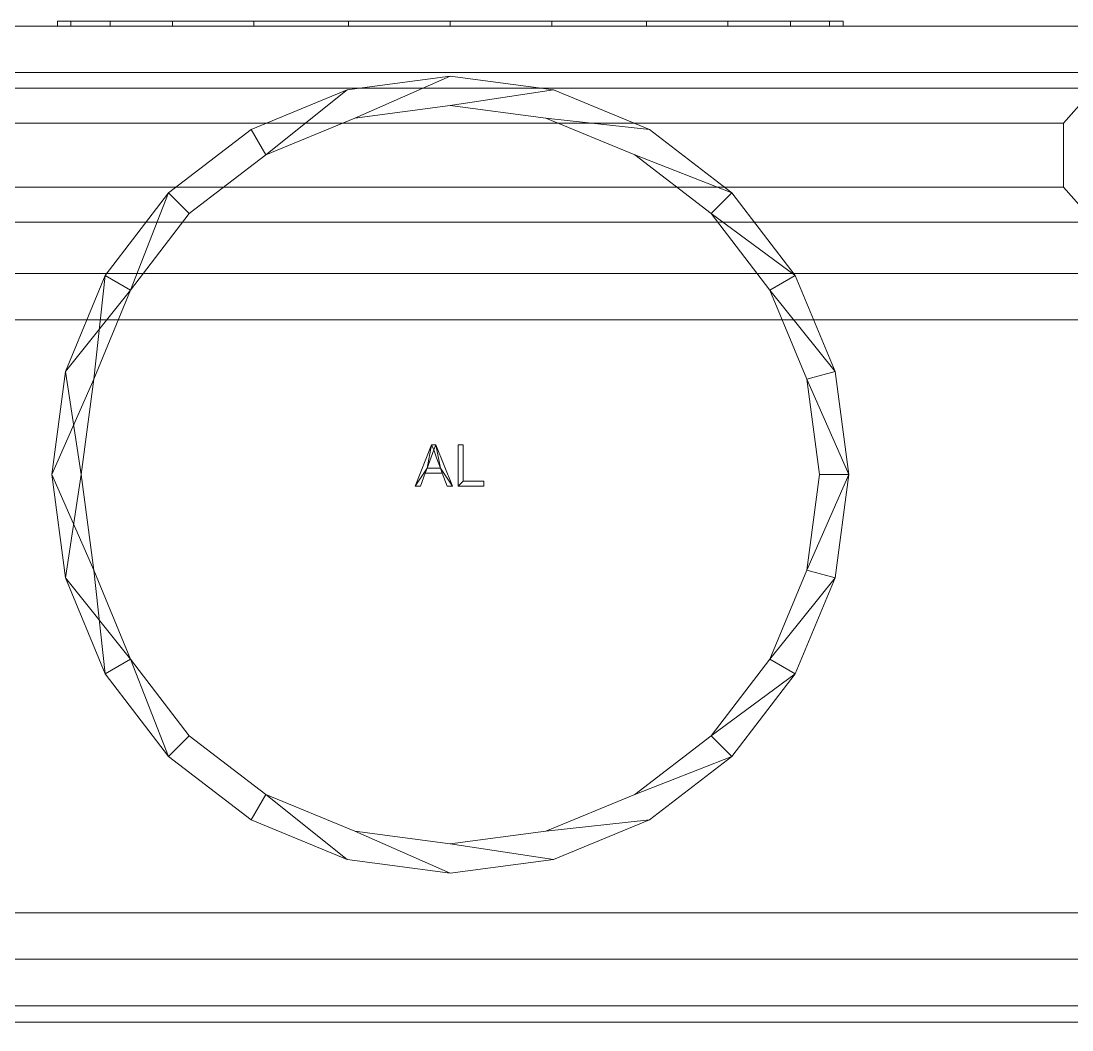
# Model space of a CAD drawing. Header units: millimetres. Extents: x -299 to 299, y -387 to 1.
# Drawn here: x -83.3 to 120.6, y -194.7 to 1 of the extents above; entities that cross this region are included whole.
import ezdxf

# ---------------------------------------------------------------- set-up
doc = ezdxf.new("R2010")
doc.units = ezdxf.units.MM
doc.layers.add('Q-SPCQ-____-OTLN', color=7, linetype='Continuous', lineweight=9)

# ---------------------------------------------------------------- blocks, each defined once
blk = doc.blocks.new('12533860_D_DAH1650_OBSW - 28H1650B_D_12533860_DAH1650_OBSW-352905-3D View 1')
at = {"layer": 'Q-SPCQ-____-OTLN', "color": 250, "true_color": 0x191919}
mesh = blk.add_polyface(dxfattribs=at)
corners = [(225, 0), (225, -196.23), (-225, -196.23), (-225, 0), (176.5, -48), (-176.5, -48), (-176.5, -181), (176.5, -181), (125, -12), (-125, -12), (-125, -38), (125, -38)]
mesh.append_faces([[corners[k] for k in face] for face in [(8, 0, 4, 11)]], dxfattribs={"vtx0": -1, "vtx1": -1, "vtx2": -1, "color": 250})
mesh.append_faces([[corners[k] for k in face] for face in [(1, 7, 4, 0), (0, 8, 9, 3), (5, 10, 11, 4)]], dxfattribs={"vtx0": -1, "vtx2": -1, "color": 250})
mesh.append_faces([[corners[k] for k in face] for face in [(9, 10, 5, 3)]], dxfattribs={"vtx1": -1, "vtx2": -1, "vtx3": -1, "color": 250})
mesh.append_faces([[corners[k] for k in face] for face in [(6, 7, 1, 2), (5, 6, 2, 3)]], dxfattribs={"vtx1": -1, "vtx3": -1, "color": 250})
mesh = blk.add_polyface(dxfattribs=at)
corners = [(225, 0, 420), (225, 0), (-225, 0), (-225, 0, 420), (-162.22, 0, 420), (-162.22, 0, 382.5), (162.22, 0, 382.5), (162.22, 0, 420)]
mesh.append_faces([[corners[k] for k in face] for face in [(5, 2, 3, 4)]], dxfattribs={"vtx0": -1, "color": 250})
mesh.append_faces([[corners[k] for k in face] for face in [(2, 5, 6)]], dxfattribs={"vtx0": -1, "vtx2": -1, "color": 250})
mesh.append_faces([[corners[k] for k in face] for face in [(6, 0, 1, 2)]], dxfattribs={"vtx0": -1, "vtx3": -1, "color": 250})
mesh.append_faces([[corners[k] for k in face] for face in [(7, 0, 6)]], dxfattribs={"vtx1": -1, "color": 250})
mesh = blk.add_polyface(dxfattribs=at)
corners = [(-162.22, -193.23, 382.5), (162.22, -193.23, 382.5), (162.22, 0, 382.5), (-162.22, 0, 382.5), (-160.96, -9, 382.5), (160.96, -9, 382.5), (160.96, -190.04, 382.5), (-160.96, -190.04, 382.5)]
mesh.append_faces([[corners[k] for k in face] for face in [(0, 7, 4, 3)]], dxfattribs={"vtx0": -1, "vtx2": -1, "color": 250})
mesh.append_faces([[corners[k] for k in face] for face in [(6, 7, 0, 1), (5, 6, 1, 2), (2, 3, 4, 5)]], dxfattribs={"vtx1": -1, "vtx3": -1, "color": 250})
at = {"layer": 'Q-SPCQ-____-OTLN', "color": 8, "true_color": 0x7f7f7f}
mesh = blk.add_polyface(dxfattribs=at)
corners = [(-76.2, 0, 192.55), (-73.6, 0, 212.27), (-65.99, 0, 230.65), (-53.88, 0, 246.43), (-38.1, 0, 258.54), (-19.72, 0, 266.15), (0, 0, 268.75), (19.72, 0, 266.15), (38.1, 0, 258.54), (53.88, 0, 246.43), (65.99, 0, 230.65), (73.6, 0, 212.27), (76.2, 0, 192.55), (76.2, 1, 192.55), (73.6, 1, 212.27), (65.99, 1, 230.65), (53.88, 1, 246.43), (38.1, 1, 258.54), (19.72, 1, 266.15), (0, 1, 268.75), (-19.72, 1, 266.15), (-38.1, 1, 258.54), (-53.88, 1, 246.43), (-65.99, 1, 230.65), (-73.6, 1, 212.27), (-76.2, 1, 192.55)]
mesh.append_faces([[corners[k] for k in face] for face in [(13, 14, 11, 12)]], dxfattribs={"vtx1": -1, "color": 8})
mesh.append_faces([[corners[k] for k in face] for face in [(14, 15, 10, 11), (16, 17, 8, 9), (15, 16, 9, 10), (17, 18, 7, 8), (6, 7, 18, 19), (19, 20, 5, 6), (20, 21, 4, 5), (22, 23, 2, 3), (21, 22, 3, 4), (23, 24, 1, 2)]], dxfattribs={"vtx1": -1, "vtx3": -1, "color": 8})
mesh.append_faces([[corners[k] for k in face] for face in [(25, 0, 1, 24)]], dxfattribs={"vtx2": -1, "color": 8})
mesh = blk.add_polyface(dxfattribs=at)
corners = [(-76.2, 1, 192.55), (-73.6, 1, 212.27), (-65.99, 1, 230.65), (-53.88, 1, 246.43), (-38.1, 1, 258.54), (-19.72, 1, 266.15), (0, 1, 268.75), (19.72, 1, 266.15), (38.1, 1, 258.54), (53.88, 1, 246.43), (65.99, 1, 230.65), (73.6, 1, 212.27), (76.2, 1, 192.55), (73.6, 1, 172.83), (65.99, 1, 154.45), (53.88, 1, 138.67), (38.1, 1, 126.56), (19.72, 1, 118.95), (0, 1, 116.35), (-19.72, 1, 118.95), (-38.1, 1, 126.56), (-53.88, 1, 138.67), (-65.99, 1, 154.45), (-73.6, 1, 172.83)]
mesh.append_faces([[corners[k] for k in face] for face in [(15, 12, 13, 14)]], dxfattribs={"vtx0": -1, "color": 8})
mesh.append_faces([[corners[k] for k in face] for face in [(12, 3, 10, 11)]], dxfattribs={"vtx0": -1, "vtx1": -1, "color": 8})
mesh.append_faces([[corners[k] for k in face] for face in [(10, 3, 6, 9), (3, 12, 15)]], dxfattribs={"vtx0": -1, "vtx1": -1, "vtx2": -1, "color": 8})
mesh.append_faces([[corners[k] for k in face] for face in [(20, 3, 15, 17)]], dxfattribs={"vtx0": -1, "vtx1": -1, "vtx2": -1, "vtx3": -1, "color": 8})
mesh.append_faces([[corners[k] for k in face] for face in [(23, 0, 3, 22)]], dxfattribs={"vtx1": -1, "vtx2": -1, "color": 8})
mesh.append_faces([[corners[k] for k in face] for face in [(15, 16, 17), (18, 19, 20, 17)]], dxfattribs={"vtx2": -1, "color": 8})
mesh.append_faces([[corners[k] for k in face] for face in [(20, 21, 22, 3)]], dxfattribs={"vtx2": -1, "vtx3": -1, "color": 8})
mesh.append_faces([[corners[k] for k in face] for face in [(6, 7, 8, 9), (3, 4, 5, 6), (0, 1, 2, 3)]], dxfattribs={"vtx3": -1, "color": 8})
mesh = blk.add_polyface(dxfattribs=at)
corners = [(76.2, 0, 192.55), (73.6, 0, 172.83), (65.99, 0, 154.45), (53.88, 0, 138.67), (38.1, 0, 126.56), (19.72, 0, 118.95), (0, 0, 116.35), (-19.72, 0, 118.95), (-38.1, 0, 126.56), (-53.88, 0, 138.67), (-65.99, 0, 154.45), (-73.6, 0, 172.83), (-76.2, 0, 192.55), (-76.2, 1, 192.55), (-73.6, 1, 172.83), (-65.99, 1, 154.45), (-53.88, 1, 138.67), (-38.1, 1, 126.56), (-19.72, 1, 118.95), (0, 1, 116.35), (19.72, 1, 118.95), (38.1, 1, 126.56), (53.88, 1, 138.67), (65.99, 1, 154.45), (73.6, 1, 172.83), (76.2, 1, 192.55)]
mesh.append_faces([[corners[k] for k in face] for face in [(13, 14, 11, 12), (0, 1, 24, 25)]], dxfattribs={"vtx1": -1, "color": 8})
mesh.append_faces([[corners[k] for k in face] for face in [(14, 15, 10, 11), (16, 17, 8, 9), (15, 16, 9, 10), (17, 18, 7, 8), (6, 7, 18, 19), (19, 20, 5, 6), (20, 21, 4, 5), (22, 23, 2, 3), (21, 22, 3, 4), (23, 24, 1, 2)]], dxfattribs={"vtx1": -1, "vtx3": -1, "color": 8})
mesh = blk.add_polyface(dxfattribs=at)
corners = [(-76.2, 0, 192.55), (-73.6, 0, 172.83), (-65.99, 0, 154.45), (-53.88, 0, 138.67), (-38.1, 0, 126.56), (-19.72, 0, 118.95), (0, 0, 116.35), (19.72, 0, 118.95), (38.1, 0, 126.56), (53.88, 0, 138.67), (65.99, 0, 154.45), (73.6, 0, 172.83), (76.2, 0, 192.55), (73.6, 0, 212.27), (65.99, 0, 230.65), (53.88, 0, 246.43), (38.1, 0, 258.54), (19.72, 0, 266.15), (0, 0, 268.75), (-19.72, 0, 266.15), (-38.1, 0, 258.54), (-53.88, 0, 246.43), (-65.99, 0, 230.65), (-73.6, 0, 212.27)]
mesh.append_faces([[corners[k] for k in face] for face in [(14, 12, 13)]], dxfattribs={"vtx0": -1, "color": 8})
mesh.append_faces([[corners[k] for k in face] for face in [(15, 0, 14)]], dxfattribs={"vtx0": -1, "vtx1": -1, "color": 8})
mesh.append_faces([[corners[k] for k in face] for face in [(4, 9, 12, 14), (15, 18, 21, 0)]], dxfattribs={"vtx0": -1, "vtx1": -1, "vtx2": -1, "vtx3": -1, "color": 8})
mesh.append_faces([[corners[k] for k in face] for face in [(11, 12, 9, 10)]], dxfattribs={"vtx1": -1, "color": 8})
mesh.append_faces([[corners[k] for k in face] for face in [(0, 1, 4, 14)]], dxfattribs={"vtx1": -1, "vtx2": -1, "vtx3": -1, "color": 8})
mesh.append_faces([[corners[k] for k in face] for face in [(2, 3, 4, 1), (16, 17, 18, 15), (22, 23, 0, 21), (19, 20, 21, 18)]], dxfattribs={"vtx2": -1, "color": 8})
mesh.append_faces([[corners[k] for k in face] for face in [(7, 8, 9, 4)]], dxfattribs={"vtx2": -1, "vtx3": -1, "color": 8})
mesh.append_faces([[corners[k] for k in face] for face in [(4, 5, 6, 7)]], dxfattribs={"vtx3": -1, "color": 8})
at = {"layer": 'Q-SPCQ-____-OTLN', "color": 250, "true_color": 0x191919}
mesh = blk.add_polyface(dxfattribs=at)
corners = [(225, -349, 420), (225, 0, 420), (162.22, 0, 420), (162.22, -193.23, 420), (-162.22, -193.23, 420), (-162.22, 0, 420), (-225, 0, 420), (-225, -349, 420)]
mesh.append_faces([[corners[k] for k in face] for face in [(7, 0, 3, 4)]], dxfattribs={"vtx1": -1, "vtx3": -1, "color": 250})
mesh.append_faces([[corners[k] for k in face] for face in [(1, 2, 3, 0)]], dxfattribs={"vtx2": -1, "color": 250})
mesh.append_faces([[corners[k] for k in face] for face in [(4, 5, 6, 7)]], dxfattribs={"vtx3": -1, "color": 250})
mesh = blk.add_polyface(dxfattribs=at)
corners = [(-160.96, -9, 332), (160.96, -9, 332), (160.96, -9, 382.5), (-160.96, -9, 382.5)]
mesh.append_faces([[corners[k] for k in face] for face in [(1, 2, 3, 0)]], dxfattribs={"color": 250})
mesh = blk.add_polyface(dxfattribs=at)
corners = [(160.96, -9, 332), (-160.96, -9, 332), (-160.96, -190.04, 332), (160.96, -190.04, 332)]
mesh.append_faces([[corners[k] for k in face] for face in [(0, 1, 2, 3)]], dxfattribs={"color": 250})
at = {"layer": 'Q-SPCQ-____-OTLN', "color": 8, "true_color": 0x7f7f7f}
mesh = blk.add_polyface(dxfattribs=at)
corners = [(-77.3, -87, 332), (-74.66, -66.99, 332), (-66.94, -48.35, 332), (-54.66, -32.34, 332), (-38.65, -20.06, 332), (-20.01, -12.33, 332), (0, -9.7, 332), (20.01, -12.33, 332), (38.65, -20.06, 332), (54.66, -32.34, 332), (66.94, -48.35, 332), (74.66, -66.99, 332), (77.3, -87, 332), (74.66, -107, 332), (66.94, -125.65, 332), (54.66, -141.65, 332), (38.65, -153.94, 332), (20.01, -161.66, 332), (0, -164.29, 332), (-20.01, -161.66, 332), (-38.65, -153.94, 332), (-54.66, -141.65, 332), (-66.94, -125.65, 332), (-74.66, -107, 332), (-71.62, -87, 332), (-69.18, -105.53, 332), (-62.02, -122.81, 332), (-50.64, -137.64, 332), (-35.81, -149.02, 332), (-18.54, -156.17, 332), (0, -158.61, 332), (18.54, -156.17, 332), (35.81, -149.02, 332), (50.64, -137.64, 332), (62.02, -122.81, 332), (69.18, -105.53, 332), (71.62, -87, 332), (69.18, -68.46, 332), (62.02, -51.19, 332), (50.64, -36.36, 332), (35.81, -24.97, 332), (18.54, -17.82, 332), (0, -15.38, 332), (-18.54, -17.82, 332), (-35.81, -24.97, 332), (-50.64, -36.36, 332), (-62.02, -51.19, 332), (-69.18, -68.46, 332)]
mesh.append_faces([[corners[k] for k in face] for face in [(40, 9, 39), (46, 3, 45), (20, 28, 19)]], dxfattribs={"vtx0": -1, "vtx1": -1, "color": 8})
mesh.append_faces([[corners[k] for k in face] for face in [(10, 38, 39, 9), (45, 3, 4, 44), (44, 4, 5), (35, 12, 13, 34), (14, 33, 34, 13), (33, 14, 15, 32), (32, 15, 16, 31), (17, 30, 31, 16), (30, 17, 18, 29), (26, 22, 23), (29, 18, 19, 28)]], dxfattribs={"vtx0": -1, "vtx2": -1, "color": 8})
mesh.append_faces([[corners[k] for k in face] for face in [(35, 36, 12)]], dxfattribs={"vtx1": -1, "vtx2": -1, "color": 8})
mesh.append_faces([[corners[k] for k in face] for face in [(8, 9, 40, 41), (41, 42, 7, 8), (6, 7, 42, 43), (36, 37, 11, 12), (10, 11, 37, 38), (5, 6, 43, 44), (2, 3, 46, 47), (47, 24, 1, 2), (0, 1, 24, 25), (21, 22, 26, 27), (23, 0, 25, 26), (20, 21, 27, 28)]], dxfattribs={"vtx1": -1, "vtx3": -1, "color": 8})
mesh = blk.add_polyface(dxfattribs=at)
corners = [(-77.3, -87, 347.93), (-74.66, -107, 347.93), (-66.94, -125.65, 347.93), (-54.66, -141.65, 347.93), (-38.65, -153.94, 347.93), (-20.01, -161.66, 347.93), (0, -164.29, 347.93), (20.01, -161.66, 347.93), (38.65, -153.94, 347.93), (54.66, -141.65, 347.93), (66.94, -125.65, 347.93), (74.66, -107, 347.93), (77.3, -87, 347.93), (74.66, -66.99, 347.93), (66.94, -48.35, 347.93), (54.66, -32.34, 347.93), (38.65, -20.06, 347.93), (20.01, -12.33, 347.93), (0, -9.7, 347.93), (-20.01, -12.33, 347.93), (-38.65, -20.06, 347.93), (-54.66, -32.34, 347.93), (-66.94, -48.35, 347.93), (-74.66, -66.99, 347.93), (-71.62, -87, 347.93), (-69.18, -68.46, 347.93), (-62.02, -51.19, 347.93), (-50.64, -36.36, 347.93), (-35.81, -24.97, 347.93), (-18.54, -17.82, 347.93), (0, -15.38, 347.93), (18.54, -17.82, 347.93), (35.81, -24.97, 347.93), (50.64, -36.36, 347.93), (62.02, -51.19, 347.93), (69.18, -68.46, 347.93), (71.62, -87, 347.93), (69.18, -105.53, 347.93), (62.02, -122.81, 347.93), (50.64, -137.64, 347.93), (35.81, -149.02, 347.93), (18.54, -156.17, 347.93), (0, -158.61, 347.93), (-18.54, -156.17, 347.93), (-35.81, -149.02, 347.93), (-50.64, -137.64, 347.93), (-62.02, -122.81, 347.93), (-69.18, -105.53, 347.93)]
mesh.append_faces([[corners[k] for k in face] for face in [(40, 9, 39), (46, 3, 45), (20, 28, 19)]], dxfattribs={"vtx0": -1, "vtx1": -1, "color": 8})
mesh.append_faces([[corners[k] for k in face] for face in [(10, 38, 39, 9), (45, 3, 4, 44), (44, 4, 5), (35, 12, 13, 34), (14, 33, 34, 13), (33, 14, 15, 32), (32, 15, 16, 31), (17, 30, 31, 16), (30, 17, 18, 29), (26, 22, 23), (29, 18, 19, 28)]], dxfattribs={"vtx0": -1, "vtx2": -1, "color": 8})
mesh.append_faces([[corners[k] for k in face] for face in [(35, 36, 12)]], dxfattribs={"vtx1": -1, "vtx2": -1, "color": 8})
mesh.append_faces([[corners[k] for k in face] for face in [(8, 9, 40, 41), (41, 42, 7, 8), (6, 7, 42, 43), (36, 37, 11, 12), (10, 11, 37, 38), (5, 6, 43, 44), (2, 3, 46, 47), (47, 24, 1, 2), (0, 1, 24, 25), (21, 22, 26, 27), (23, 0, 25, 26), (20, 21, 27, 28)]], dxfattribs={"vtx1": -1, "vtx3": -1, "color": 8})
mesh = blk.add_polyface(dxfattribs=at)
corners = [(-77.3, -87, 347.93), (-74.66, -66.99, 347.93), (-66.94, -48.35, 347.93), (-54.66, -32.34, 347.93), (-38.65, -20.06, 347.93), (-20.01, -12.33, 347.93), (0, -9.7, 347.93), (20.01, -12.33, 347.93), (38.65, -20.06, 347.93), (54.66, -32.34, 347.93), (66.94, -48.35, 347.93), (74.66, -66.99, 347.93), (77.3, -87, 347.93), (77.3, -87, 332), (74.66, -66.99, 332), (66.94, -48.35, 332), (54.66, -32.34, 332), (38.65, -20.06, 332), (20.01, -12.33, 332), (0, -9.7, 332), (-20.01, -12.33, 332), (-38.65, -20.06, 332), (-54.66, -32.34, 332), (-66.94, -48.35, 332), (-74.66, -66.99, 332), (-77.3, -87, 332)]
mesh.append_faces([[corners[k] for k in face] for face in [(13, 14, 11, 12)]], dxfattribs={"vtx1": -1, "color": 8})
mesh.append_faces([[corners[k] for k in face] for face in [(14, 15, 10, 11), (16, 17, 8, 9), (15, 16, 9, 10), (17, 18, 7, 8), (6, 7, 18, 19), (19, 20, 5, 6), (20, 21, 4, 5), (22, 23, 2, 3), (21, 22, 3, 4), (23, 24, 1, 2)]], dxfattribs={"vtx1": -1, "vtx3": -1, "color": 8})
mesh.append_faces([[corners[k] for k in face] for face in [(25, 0, 1, 24)]], dxfattribs={"vtx2": -1, "color": 8})
at = {"layer": 'Q-SPCQ-____-OTLN', "color": 250, "true_color": 0x191919}
mesh = blk.add_polyface(dxfattribs=at)
corners = [(125, -12, 11), (-125, -12, 11), (-125, -12), (125, -12)]
mesh.append_faces([[corners[k] for k in face] for face in [(3, 0, 1, 2)]], dxfattribs={"color": 250})
mesh = blk.add_polyface(dxfattribs=at)
corners = [(125, -12, 11), (125, -38, 11), (-125, -38, 11), (-125, -12, 11)]
mesh.append_faces([[corners[k] for k in face] for face in [(0, 1, 2, 3)]], dxfattribs={"color": 250})
at = {"layer": 'Q-SPCQ-____-OTLN', "color": 8, "true_color": 0x7c7d7b}
mesh = blk.add_polyface(dxfattribs=at)
corners = [(125, -12), (125, -38), (-125, -38), (-125, -12), (-119, -31.2), (119, -31.2), (119, -18.8), (-119, -18.8)]
mesh.append_faces([[corners[k] for k in face] for face in [(3, 7, 4, 2), (7, 3, 0, 6)]], dxfattribs={"vtx0": -1, "vtx2": -1, "color": 8})
mesh.append_faces([[corners[k] for k in face] for face in [(1, 2, 4, 5), (5, 6, 0, 1)]], dxfattribs={"vtx1": -1, "vtx3": -1, "color": 8})
mesh = blk.add_polyface(dxfattribs=at)
corners = [(125, -12, 11), (-125, -12, 11), (-125, -38, 11), (125, -38, 11), (-119, -31.2, 11), (-119, -18.8, 11), (119, -18.8, 11), (119, -31.2, 11)]
mesh.append_faces([[corners[k] for k in face] for face in [(0, 6, 7, 3), (6, 0, 1, 5)]], dxfattribs={"vtx0": -1, "vtx2": -1, "color": 8})
mesh.append_faces([[corners[k] for k in face] for face in [(2, 3, 7, 4), (4, 5, 1, 2)]], dxfattribs={"vtx1": -1, "vtx3": -1, "color": 8})
mesh = blk.add_polyface(dxfattribs=at)
corners = [(-125, -12, 11), (125, -12, 11), (125, -12), (-125, -12)]
mesh.append_faces([[corners[k] for k in face] for face in [(0, 1, 2, 3)]], dxfattribs={"color": 8})
at = {"layer": 'Q-SPCQ-____-OTLN', "color": 8, "true_color": 0x7f7f7f}
mesh = blk.add_polyface(dxfattribs=at)
corners = [(71.62, -87, 347.93), (69.18, -68.46, 347.93), (62.02, -51.19, 347.93), (50.64, -36.36, 347.93), (35.81, -24.97, 347.93), (18.54, -17.82, 347.93), (0, -15.38, 347.93), (-18.54, -17.82, 347.93), (-35.81, -24.97, 347.93), (-50.64, -36.36, 347.93), (-62.02, -51.19, 347.93), (-69.18, -68.46, 347.93), (-71.62, -87, 347.93), (-71.62, -87, 332), (-69.18, -68.46, 332), (-62.02, -51.19, 332), (-50.64, -36.36, 332), (-35.81, -24.97, 332), (-18.54, -17.82, 332), (0, -15.38, 332), (18.54, -17.82, 332), (35.81, -24.97, 332), (50.64, -36.36, 332), (62.02, -51.19, 332), (69.18, -68.46, 332), (71.62, -87, 332)]
mesh.append_faces([[corners[k] for k in face] for face in [(0, 1, 24, 25)]], dxfattribs={"vtx1": -1, "color": 8})
mesh.append_faces([[corners[k] for k in face] for face in [(10, 11, 14, 15), (8, 9, 16, 17), (9, 10, 15, 16), (7, 8, 17, 18), (18, 19, 6, 7), (4, 5, 20, 21), (3, 4, 21, 22), (1, 2, 23, 24), (2, 3, 22, 23), (19, 20, 5, 6)]], dxfattribs={"vtx1": -1, "vtx3": -1, "color": 8})
mesh.append_faces([[corners[k] for k in face] for face in [(11, 12, 13, 14)]], dxfattribs={"vtx3": -1, "color": 8})
at = {"layer": 'Q-SPCQ-____-OTLN', "color": 8, "true_color": 0x7c7d7b}
mesh = blk.add_polyface(dxfattribs=at)
corners = [(119, -18.8, 11), (-119, -18.8, 11), (-119, -18.8), (119, -18.8)]
mesh.append_faces([[corners[k] for k in face] for face in [(0, 1, 2, 3)]], dxfattribs={"color": 8})
at = {"layer": 'Q-SPCQ-____-OTLN', "color": 254, "true_color": 0xdae3e0, "transparency": 33554471}
mesh = blk.add_polyface(dxfattribs=at)
corners = [(119, -18.8, 11), (-119, -18.8, 11), (-119, -31.2, 11), (119, -31.2, 11)]
mesh.append_faces([[corners[k] for k in face] for face in [(2, 3, 0, 1)]], dxfattribs={"color": 254})
mesh = blk.add_polyface(dxfattribs=at)
corners = [(119, -18.8), (119, -31.2), (-119, -31.2), (-119, -18.8)]
mesh.append_faces([[corners[k] for k in face] for face in [(1, 2, 3, 0)]], dxfattribs={"color": 254})
mesh = blk.add_polyface(dxfattribs=at)
corners = [(-119, -18.8, 11), (119, -18.8, 11), (119, -18.8), (-119, -18.8)]
mesh.append_faces([[corners[k] for k in face] for face in [(0, 1, 2, 3)]], dxfattribs={"color": 254})
at = {"layer": 'Q-SPCQ-____-OTLN', "color": 8, "true_color": 0x7c7d7b}
mesh = blk.add_polyface(dxfattribs=at)
corners = [(119, -31.2, 11), (119, -18.8, 11), (119, -18.8), (119, -31.2)]
mesh.append_faces([[corners[k] for k in face] for face in [(0, 1, 2, 3)]], dxfattribs={"color": 8})
at = {"layer": 'Q-SPCQ-____-OTLN', "color": 254, "true_color": 0xdae3e0, "transparency": 33554471}
mesh = blk.add_polyface(dxfattribs=at)
corners = [(119, -18.8, 11), (119, -31.2, 11), (119, -31.2), (119, -18.8)]
mesh.append_faces([[corners[k] for k in face] for face in [(0, 1, 2, 3)]], dxfattribs={"color": 254})
at = {"layer": 'Q-SPCQ-____-OTLN', "color": 8, "true_color": 0x7c7d7b}
mesh = blk.add_polyface(dxfattribs=at)
corners = [(-119, -31.2, 11), (119, -31.2, 11), (119, -31.2), (-119, -31.2)]
mesh.append_faces([[corners[k] for k in face] for face in [(0, 1, 2, 3)]], dxfattribs={"color": 8})
at = {"layer": 'Q-SPCQ-____-OTLN', "color": 254, "true_color": 0xdae3e0, "transparency": 33554471}
mesh = blk.add_polyface(dxfattribs=at)
corners = [(119, -31.2, 11), (-119, -31.2, 11), (-119, -31.2), (119, -31.2)]
mesh.append_faces([[corners[k] for k in face] for face in [(0, 1, 2, 3)]], dxfattribs={"color": 254})
at = {"layer": 'Q-SPCQ-____-OTLN', "color": 250, "true_color": 0x191919}
mesh = blk.add_polyface(dxfattribs=at)
corners = [(-125, -38, 11), (125, -38, 11), (125, -38), (-125, -38)]
mesh.append_faces([[corners[k] for k in face] for face in [(3, 0, 1, 2)]], dxfattribs={"color": 250})
at = {"layer": 'Q-SPCQ-____-OTLN', "color": 8, "true_color": 0x7c7d7b}
mesh = blk.add_polyface(dxfattribs=at)
corners = [(125, -38, 11), (-125, -38, 11), (-125, -38), (125, -38)]
mesh.append_faces([[corners[k] for k in face] for face in [(0, 1, 2, 3)]], dxfattribs={"color": 8})
at = {"layer": 'Q-SPCQ-____-OTLN', "color": 250, "true_color": 0x191919}
mesh = blk.add_polyface(dxfattribs=at)
corners = [(176.5, -48, 11), (-176.5, -48, 11), (-176.5, -48), (176.5, -48)]
mesh.append_faces([[corners[k] for k in face] for face in [(0, 1, 2, 3)]], dxfattribs={"color": 250})
mesh = blk.add_polyface(dxfattribs=at)
corners = [(176.5, -48, 11), (176.5, -181, 11), (-176.5, -181, 11), (-176.5, -48, 11)]
mesh.append_faces([[corners[k] for k in face] for face in [(3, 0, 1, 2)]], dxfattribs={"color": 250})
at = {"layer": 'Q-SPCQ-____-OTLN', "color": 8, "true_color": 0x7c7d7b}
mesh = blk.add_polyface(dxfattribs=at)
corners = [(176.5, -48), (176.5, -181), (-176.5, -181), (-176.5, -48), (167.5, -57), (-167.5, -57), (-167.5, -172), (167.5, -172)]
mesh.append_faces([[corners[k] for k in face] for face in [(3, 5, 6, 2), (2, 6, 7, 1)]], dxfattribs={"vtx0": -1, "vtx2": -1, "color": 8})
mesh.append_faces([[corners[k] for k in face] for face in [(4, 5, 3, 0), (7, 4, 0, 1)]], dxfattribs={"vtx1": -1, "vtx3": -1, "color": 8})
mesh = blk.add_polyface(dxfattribs=at)
corners = [(176.5, -48, 11), (-176.5, -48, 11), (-176.5, -181, 11), (176.5, -181, 11), (167.5, -57, 11), (167.5, -172, 11), (-167.5, -172, 11), (-167.5, -57, 11)]
mesh.append_faces([[corners[k] for k in face] for face in [(0, 4, 5, 3), (3, 5, 6, 2)]], dxfattribs={"vtx0": -1, "vtx2": -1, "color": 8})
mesh.append_faces([[corners[k] for k in face] for face in [(7, 4, 0, 1), (6, 7, 1, 2)]], dxfattribs={"vtx1": -1, "vtx3": -1, "color": 8})
mesh = blk.add_polyface(dxfattribs=at)
corners = [(-176.5, -48, 11), (176.5, -48, 11), (176.5, -48), (-176.5, -48)]
mesh.append_faces([[corners[k] for k in face] for face in [(3, 0, 1, 2)]], dxfattribs={"color": 8})
mesh = blk.add_polyface(dxfattribs=at)
corners = [(167.5, -57, 11), (-167.5, -57, 11), (-167.5, -57), (167.5, -57)]
mesh.append_faces([[corners[k] for k in face] for face in [(3, 0, 1, 2)]], dxfattribs={"color": 8})
at = {"layer": 'Q-SPCQ-____-OTLN', "color": 8, "true_color": 0x787878}
mesh = blk.add_polyface(dxfattribs=at)
corners = [(167.5, -57, 11), (-167.5, -57, 11), (-167.5, -172, 11), (167.5, -172, 11)]
mesh.append_faces([[corners[k] for k in face] for face in [(2, 3, 0, 1)]], dxfattribs={"color": 8})
mesh = blk.add_polyface(dxfattribs=at)
corners = [(167.5, -57, 1), (167.5, -172, 1), (-167.5, -172, 1), (-167.5, -57, 1)]
mesh.append_faces([[corners[k] for k in face] for face in [(2, 3, 0, 1)]], dxfattribs={"color": 8})
mesh = blk.add_polyface(dxfattribs=at)
corners = [(-167.5, -57, 11), (167.5, -57, 11), (167.5, -57, 1), (-167.5, -57, 1)]
mesh.append_faces([[corners[k] for k in face] for face in [(0, 1, 2, 3)]], dxfattribs={"color": 8})
at = {"layer": 'Q-SPCQ-____-OTLN', "color": 8, "true_color": 0x7f7f7f}
mesh = blk.add_polyface(dxfattribs=at)
corners = [(-6.84, -89.24, 348.93), (-5.78, -89.24, 348.93), (-4.86, -86.73, 348.93), (-1.55, -86.73, 348.93), (-0.63, -89.24, 348.93), (0.43, -89.24, 348.93), (-2.77, -81.21, 348.93), (-3.63, -81.21, 348.93), (-4.49, -85.73, 348.93), (-3.7, -83.58, 348.93), (-3.2, -82.21, 348.93), (-2.64, -83.75, 348.93), (-1.91, -85.73, 348.93)]
mesh.append_faces([[corners[k] for k in face] for face in [(6, 12, 5)]], dxfattribs={"vtx0": -1, "vtx1": -1, "color": 8})
mesh.append_faces([[corners[k] for k in face] for face in [(8, 2, 3, 12), (8, 7, 0), (10, 6, 7)]], dxfattribs={"vtx0": -1, "vtx2": -1, "color": 8})
mesh.append_faces([[corners[k] for k in face] for face in [(7, 8, 9, 10), (6, 10, 11, 12)]], dxfattribs={"vtx0": -1, "vtx3": -1, "color": 8})
mesh.append_faces([[corners[k] for k in face] for face in [(0, 1, 2, 8), (3, 4, 5, 12)]], dxfattribs={"vtx2": -1, "vtx3": -1, "color": 8})
mesh = blk.add_polyface(dxfattribs=at)
corners = [(-6.84, -89.24, 347.93), (-3.63, -81.21, 347.93), (-2.77, -81.21, 347.93), (0.43, -89.24, 347.93), (-0.63, -89.24, 347.93), (-1.55, -86.73, 347.93), (-4.86, -86.73, 347.93), (-5.78, -89.24, 347.93), (-4.49, -85.73, 347.93), (-1.91, -85.73, 347.93), (-2.64, -83.75, 347.93), (-3.2, -82.21, 347.93), (-3.7, -83.58, 347.93)]
mesh.append_faces([[corners[k] for k in face] for face in [(1, 8, 0)]], dxfattribs={"vtx0": -1, "vtx1": -1, "color": 8})
mesh.append_faces([[corners[k] for k in face] for face in [(9, 2, 3), (11, 1, 2)]], dxfattribs={"vtx0": -1, "vtx2": -1, "color": 8})
mesh.append_faces([[corners[k] for k in face] for face in [(2, 9, 10, 11), (1, 11, 12, 8)]], dxfattribs={"vtx0": -1, "vtx3": -1, "color": 8})
mesh.append_faces([[corners[k] for k in face] for face in [(8, 9, 5, 6)]], dxfattribs={"vtx1": -1, "vtx3": -1, "color": 8})
mesh.append_faces([[corners[k] for k in face] for face in [(3, 4, 5, 9), (6, 7, 0, 8)]], dxfattribs={"vtx2": -1, "vtx3": -1, "color": 8})
mesh = blk.add_polyface(dxfattribs=at)
corners = [(-6.84, -89.24, 348.93), (-3.63, -81.21, 348.93), (-3.63, -81.21, 347.93), (-6.84, -89.24, 347.93)]
mesh.append_faces([[corners[k] for k in face] for face in [(0, 1, 2, 3)]], dxfattribs={"color": 8})
mesh = blk.add_polyface(dxfattribs=at)
corners = [(-2.77, -81.21, 348.93), (0.43, -89.24, 348.93), (0.43, -89.24, 347.93), (-2.77, -81.21, 347.93)]
mesh.append_faces([[corners[k] for k in face] for face in [(0, 1, 2, 3)]], dxfattribs={"color": 8})
mesh = blk.add_polyface(dxfattribs=at)
corners = [(1.51, -89.24, 348.93), (6.53, -89.24, 348.93), (6.53, -88.24, 348.93), (2.51, -88.24, 348.93), (2.51, -81.21, 348.93), (1.51, -81.21, 348.93)]
mesh.append_faces([[corners[k] for k in face] for face in [(1, 2, 3, 0)]], dxfattribs={"vtx2": -1, "color": 8})
mesh.append_faces([[corners[k] for k in face] for face in [(3, 4, 5, 0)]], dxfattribs={"vtx3": -1, "color": 8})
mesh = blk.add_polyface(dxfattribs=at)
corners = [(1.51, -89.24, 347.93), (1.51, -81.21, 347.93), (2.51, -81.21, 347.93), (2.51, -88.24, 347.93), (6.53, -88.24, 347.93), (6.53, -89.24, 347.93)]
mesh.append_faces([[corners[k] for k in face] for face in [(1, 2, 3, 0)]], dxfattribs={"vtx2": -1, "color": 8})
mesh.append_faces([[corners[k] for k in face] for face in [(3, 4, 5, 0)]], dxfattribs={"vtx3": -1, "color": 8})
mesh = blk.add_polyface(dxfattribs=at)
corners = [(1.51, -89.24, 348.93), (1.51, -81.21, 348.93), (1.51, -81.21, 347.93), (1.51, -89.24, 347.93)]
mesh.append_faces([[corners[k] for k in face] for face in [(3, 0, 1, 2)]], dxfattribs={"color": 8})
mesh = blk.add_polyface(dxfattribs=at)
corners = [(2.51, -81.21, 348.93), (2.51, -88.24, 348.93), (2.51, -88.24, 347.93), (2.51, -81.21, 347.93)]
mesh.append_faces([[corners[k] for k in face] for face in [(0, 1, 2, 3)]], dxfattribs={"color": 8})
mesh = blk.add_polyface(dxfattribs=at)
corners = [(77.3, -87, 347.93), (74.66, -107, 347.93), (66.94, -125.65, 347.93), (54.66, -141.65, 347.93), (38.65, -153.94, 347.93), (20.01, -161.66, 347.93), (0, -164.29, 347.93), (-20.01, -161.66, 347.93), (-38.65, -153.94, 347.93), (-54.66, -141.65, 347.93), (-66.94, -125.65, 347.93), (-74.66, -107, 347.93), (-77.3, -87, 347.93), (-77.3, -87, 332), (-74.66, -107, 332), (-66.94, -125.65, 332), (-54.66, -141.65, 332), (-38.65, -153.94, 332), (-20.01, -161.66, 332), (0, -164.29, 332), (20.01, -161.66, 332), (38.65, -153.94, 332), (54.66, -141.65, 332), (66.94, -125.65, 332), (74.66, -107, 332), (77.3, -87, 332)]
mesh.append_faces([[corners[k] for k in face] for face in [(13, 14, 11, 12), (0, 1, 24, 25)]], dxfattribs={"vtx1": -1, "color": 8})
mesh.append_faces([[corners[k] for k in face] for face in [(14, 15, 10, 11), (16, 17, 8, 9), (15, 16, 9, 10), (17, 18, 7, 8), (6, 7, 18, 19), (19, 20, 5, 6), (20, 21, 4, 5), (22, 23, 2, 3), (21, 22, 3, 4), (23, 24, 1, 2)]], dxfattribs={"vtx1": -1, "vtx3": -1, "color": 8})
mesh = blk.add_polyface(dxfattribs=at)
corners = [(-71.62, -87, 347.93), (-69.18, -105.53, 347.93), (-62.02, -122.81, 347.93), (-50.64, -137.64, 347.93), (-35.81, -149.02, 347.93), (-18.54, -156.17, 347.93), (0, -158.61, 347.93), (18.54, -156.17, 347.93), (35.81, -149.02, 347.93), (50.64, -137.64, 347.93), (62.02, -122.81, 347.93), (69.18, -105.53, 347.93), (71.62, -87, 347.93), (71.62, -87, 332), (69.18, -105.53, 332), (62.02, -122.81, 332), (50.64, -137.64, 332), (35.81, -149.02, 332), (18.54, -156.17, 332), (0, -158.61, 332), (-18.54, -156.17, 332), (-35.81, -149.02, 332), (-50.64, -137.64, 332), (-62.02, -122.81, 332), (-69.18, -105.53, 332), (-71.62, -87, 332)]
mesh.append_faces([[corners[k] for k in face] for face in [(0, 1, 24, 25)]], dxfattribs={"vtx1": -1, "color": 8})
mesh.append_faces([[corners[k] for k in face] for face in [(10, 11, 14, 15), (7, 8, 17, 18), (8, 9, 16, 17), (9, 10, 15, 16), (18, 19, 6, 7), (3, 4, 21, 22), (4, 5, 20, 21), (1, 2, 23, 24), (2, 3, 22, 23), (19, 20, 5, 6)]], dxfattribs={"vtx1": -1, "vtx3": -1, "color": 8})
mesh.append_faces([[corners[k] for k in face] for face in [(11, 12, 13, 14)]], dxfattribs={"vtx3": -1, "color": 8})
mesh = blk.add_polyface(dxfattribs=at)
corners = [(-4.86, -86.73, 348.93), (-5.78, -89.24, 348.93), (-5.78, -89.24, 347.93), (-4.86, -86.73, 347.93)]
mesh.append_faces([[corners[k] for k in face] for face in [(0, 1, 2, 3)]], dxfattribs={"color": 8})
mesh = blk.add_polyface(dxfattribs=at)
corners = [(-1.55, -86.73, 348.93), (-4.86, -86.73, 348.93), (-4.86, -86.73, 347.93), (-1.55, -86.73, 347.93)]
mesh.append_faces([[corners[k] for k in face] for face in [(0, 1, 2, 3)]], dxfattribs={"color": 8})
mesh = blk.add_polyface(dxfattribs=at)
corners = [(-4.49, -85.73, 348.93), (-1.91, -85.73, 348.93), (-1.91, -85.73, 347.93), (-4.49, -85.73, 347.93)]
mesh.append_faces([[corners[k] for k in face] for face in [(0, 1, 2, 3)]], dxfattribs={"color": 8})
mesh = blk.add_polyface(dxfattribs=at)
corners = [(-0.63, -89.24, 348.93), (-1.55, -86.73, 348.93), (-1.55, -86.73, 347.93), (-0.63, -89.24, 347.93)]
mesh.append_faces([[corners[k] for k in face] for face in [(0, 1, 2, 3)]], dxfattribs={"color": 8})
mesh = blk.add_polyface(dxfattribs=at)
corners = [(6.53, -89.24, 348.93), (1.51, -89.24, 348.93), (1.51, -89.24, 347.93), (6.53, -89.24, 347.93)]
mesh.append_faces([[corners[k] for k in face] for face in [(0, 1, 2, 3)]], dxfattribs={"color": 8})
mesh = blk.add_polyface(dxfattribs=at)
corners = [(2.51, -88.24, 348.93), (6.53, -88.24, 348.93), (6.53, -88.24, 347.93), (2.51, -88.24, 347.93)]
mesh.append_faces([[corners[k] for k in face] for face in [(0, 1, 2, 3)]], dxfattribs={"color": 8})
at = {"layer": 'Q-SPCQ-____-OTLN', "color": 8, "true_color": 0x7c7d7b}
mesh = blk.add_polyface(dxfattribs=at)
corners = [(-167.5, -172, 11), (167.5, -172, 11), (167.5, -172), (-167.5, -172)]
mesh.append_faces([[corners[k] for k in face] for face in [(3, 0, 1, 2)]], dxfattribs={"color": 8})
at = {"layer": 'Q-SPCQ-____-OTLN', "color": 8, "true_color": 0x787878}
mesh = blk.add_polyface(dxfattribs=at)
corners = [(167.5, -172, 11), (-167.5, -172, 11), (-167.5, -172, 1), (167.5, -172, 1)]
mesh.append_faces([[corners[k] for k in face] for face in [(3, 0, 1, 2)]], dxfattribs={"color": 8})
at = {"layer": 'Q-SPCQ-____-OTLN', "color": 250, "true_color": 0x191919}
mesh = blk.add_polyface(dxfattribs=at)
corners = [(-176.5, -181, 11), (176.5, -181, 11), (176.5, -181), (-176.5, -181)]
mesh.append_faces([[corners[k] for k in face] for face in [(0, 1, 2, 3)]], dxfattribs={"color": 250})
at = {"layer": 'Q-SPCQ-____-OTLN', "color": 8, "true_color": 0x7c7d7b}
mesh = blk.add_polyface(dxfattribs=at)
corners = [(176.5, -181, 11), (-176.5, -181, 11), (-176.5, -181), (176.5, -181)]
mesh.append_faces([[corners[k] for k in face] for face in [(3, 0, 1, 2)]], dxfattribs={"color": 8})
at = {"layer": 'Q-SPCQ-____-OTLN', "color": 250, "true_color": 0x191919}
mesh = blk.add_polyface(dxfattribs=at)
corners = [(160.96, -190.04, 332), (-160.96, -190.04, 332), (-160.96, -190.04, 382.5), (160.96, -190.04, 382.5)]
mesh.append_faces([[corners[k] for k in face] for face in [(1, 2, 3, 0)]], dxfattribs={"color": 250})
mesh = blk.add_polyface(dxfattribs=at)
corners = [(162.22, -193.23, 420), (162.22, -193.23, 382.5), (-162.22, -193.23, 382.5), (-162.22, -193.23, 420)]
mesh.append_faces([[corners[k] for k in face] for face in [(2, 3, 0, 1)]], dxfattribs={"color": 250})

msp = doc.modelspace()

# ---------------------------------------------------------------- block references
at = {"layer": 'Q-SPCQ-____-OTLN', "color": 1, "true_color": 0xff0000}
msp.add_blockref('12533860_D_DAH1650_OBSW - 28H1650B_D_12533860_DAH1650_OBSW-352905-3D View 1', (0, 0), dxfattribs=at)

doc.saveas('drawing.dxf')
